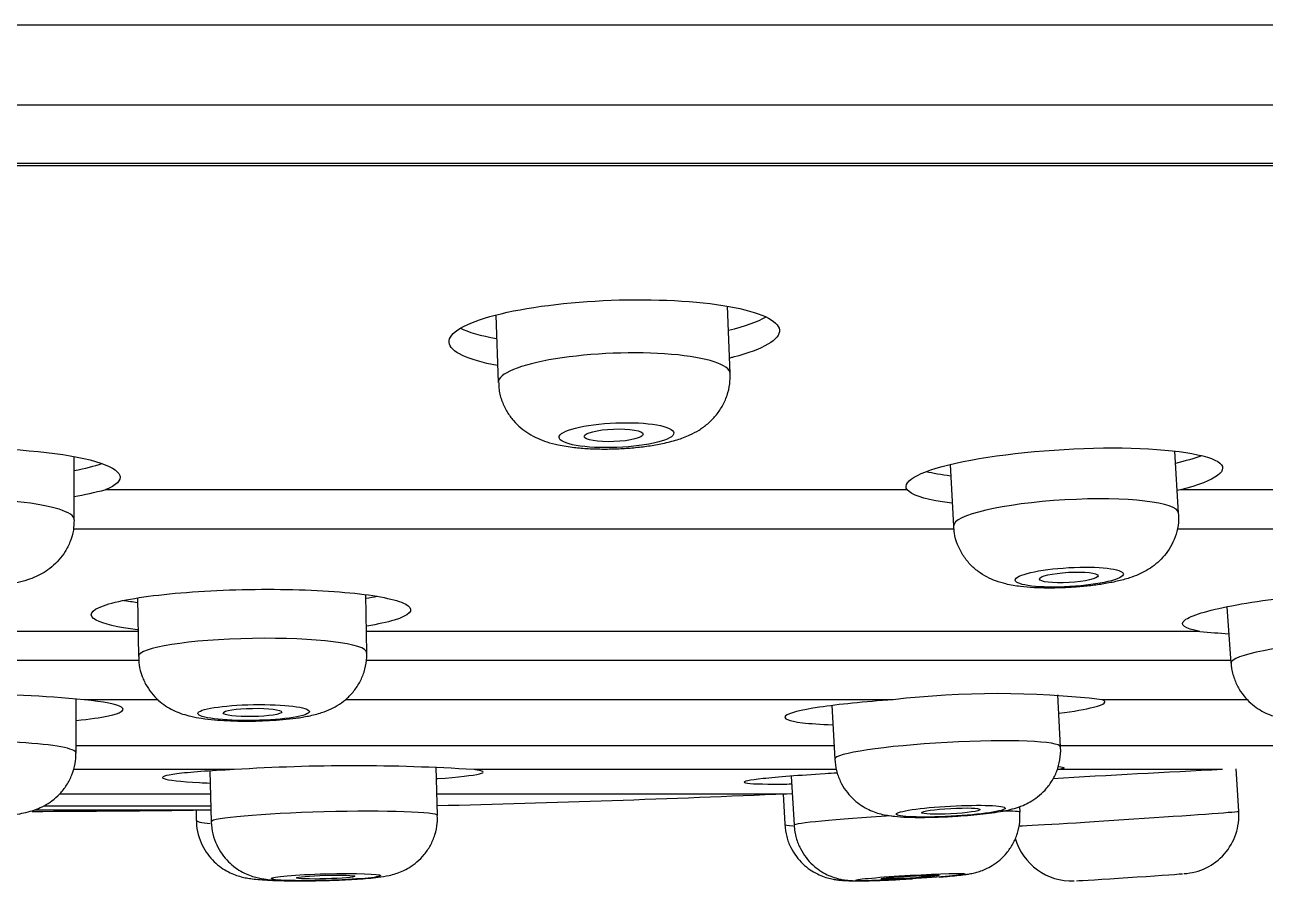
# Model space of a CAD drawing. Header units: metres. Extents: x -58 to 722, y -1100 to 345.
# Drawn here: x 209.92122 to 209.9446, y -481.29201 to -481.27587 of the extents above; entities that cross this region are included whole.
import ezdxf

# ---------------------------------------------------------------- set-up
doc = ezdxf.new("R2010")
doc.units = ezdxf.units.M
doc.header["$MEASUREMENT"] = 0
doc.layers.add('A-MOBILIARIO SANITARIO', color=124, linetype='Continuous')

msp = doc.modelspace()

# ---------------------------------------------------------------- linework, layer by layer
at = {"layer": 'A-MOBILIARIO SANITARIO', "lineweight": -2}
for p, q in [((209.8211264066929, -481.2758665631233), (210.0186771376127, -481.2758665631233)), ((209.8226369764978, -481.2773771329283), (210.0171665678076, -481.2773771329283)), ((209.8266607234886, -481.2784757291501), (210.0131428208169, -481.2784757291501)), ((209.8266607234886, -481.2785159651732), (210.0131428208169, -481.2785159651732)), ((209.9345107144962, -481.2824411339297), (209.9344617307616, -481.2811727967573)), ((209.9300916908897, -481.2813422787831), (209.9301406472763, -481.2826099078313)), ((209.9429620698219, -481.285072445572), (209.9428950266343, -481.2839024715313)), ((209.9221473205273, -481.2851951928213), (209.9221480066335, -481.2840081336805)), ((209.9386542527666, -481.2841544641884), (209.9387207828851, -481.2853154846358)), ((209.937848314173, -481.2846323664139), (209.922730991135, -481.2846323664139)), ((209.9566269562737, -481.2846323664139), (209.9429981402564, -481.2846323664139)), ((209.9221327332451, -481.2853684484576), (209.9387336955681, -481.2853684484576)), ((209.9429403176514, -481.2853684484576), (209.9574922178072, -481.2853684484576)), ((209.9233377583087, -481.2866702274108), (209.923356452345, -481.2877757055738)), ((209.9276635948262, -481.2877028702336), (209.9276451242688, -481.2866106075724)), ((209.9438715500107, -481.2868369763714), (209.9439497693392, -481.2878976895909)), ((209.9233484301636, -481.2873013111646), (209.9062817215872, -481.2873013111646)), ((209.9433648610751, -481.2873013111646), (209.9276568043168, -481.2873013111646)), ((209.9060939123133, -481.2878449848567), (209.9233680804804, -481.2878449848567)), ((209.9276564211219, -481.2878449848567), (209.9439458827761, -481.2878449848567)), ((209.9221811776333, -481.2895937610415), (209.9221811776333, -481.2885737912069)), ((209.9407376465706, -481.2894784505227), (209.940684330864, -481.2884942191119)), ((209.9237280317029, -481.288588716259), (209.9223315696139, -481.288588716259)), ((209.9375854331277, -481.288588716259), (209.9272587523379, -481.288588716259)), ((209.9364256577724, -481.2887007080701), (209.9364802807111, -481.2897090715603)), ((209.9442725443298, -481.288588716259), (209.9415217826017, -481.288588716259)), ((209.9221811776333, -481.2894518014813), (209.9364663444194, -481.2894518014813)), ((209.940736202995, -481.2894518014813), (209.9499910972472, -481.2894518014813)), ((209.9251644597992, -481.2899067413388), (209.9221325946503, -481.2899067413388)), ((209.9247040833753, -481.2899328076867), (209.9247298815643, -481.2908895774103)), ((209.9289953440722, -481.2907745641473), (209.9289705931592, -481.2898566344342)), ((209.936519306774, -481.2899067413388), (209.9296764619896, -481.2899067413388)), ((209.9437908159949, -481.2899067413388), (209.9406888417828, -481.2899067413388)), ((209.9441012892084, -481.2906920401087), (209.9440486010181, -481.2898910141055)), ((209.9356612232342, -481.2900301210344), (209.9357141854495, -481.2909541551064)), ((209.9218775625359, -481.2903608912776), (209.9247156261542, -481.2903608912776)), ((209.9289841898617, -481.2903608912776), (209.935578534479, -481.2903608912776)), ((209.9355112710385, -481.2903637835665), (209.9355394088899, -481.2909367239388)), ((209.935578534479, -481.2903608912776), (209.9356798645844, -481.2903553574799)), ((209.921395332963, -481.2906674925759), (209.924592572261, -481.2906674925759)), ((209.9215761764889, -481.2905915906575), (209.9247218466961, -481.2905915906575)), ((209.9244453854891, -481.2906693374371), (209.9244480126571, -481.2908612712365)), ((209.924592572261, -481.2906674925759), (209.9247238280981, -481.2906650743214)), ((209.9399742065909, -481.2907099864512), (209.9399680829349, -481.2906031467598))]:
    msp.add_line(p, q, dxfattribs=at)
for centre, radius, start, end in [((209.9200219653168, -481.2735735353646), 0.01138580541985525, 280.7398195228229, 283.7644053062218), ((209.9447853809184, -481.272850680481), 0.01452028249651489, 264.3857717267816, 266.5427341936944), ((209.9200537962588, -481.3130509040988), 0.02456800531925183, 84.68029694077863, 95.31970305922134), ((209.9395536078648, -481.3055712213547), 0.01709617475104026, 83.38924060266808, 96.61075939733193), ((209.9274204608944, -481.3252761221322), 0.03544125616638352, 86.35038917361595, 93.649610826384), ((209.9618247892218, -481.6573224360601), 0.3678580118984596, 92.81001054440877, 93.30908810578667), ((209.9199772314788, -480.9283185880906), 0.3623782967456346, 271.4251953176906, 272.467491004911), ((209.9199772314788, -480.9283185880906), 0.3623782967456346, 270.2174261975931, 270.7297531335219), ((209.9430027204864, -481.2907726738265), 0.001095903127094506, 273.1346153530761, 4.244787199473302), ((209.94094492904, -481.2908995931163), 0.001103835981385767, 195.9160980532708, 272.6129385565254)]:
    msp.add_arc(centre, radius, start, end, dxfattribs=at)
for centre, major_axis, ratio, start_param, end_param in [((209.9323061131393, -481.2812277022475), (-0.003113352969317657, -0.0001202390492030465), 0.2135996231738406, -3.948095614319772, -3.535215995280259), ((209.9323061131393, -481.2812277022475), (-0.003113352969317657, -0.0001202390492030465), 0.2135996231738406, 0.3720235767021637, 0.7789865339934701), ((209.9323256808863, -481.2825255208805), (-0.002185033609983333, -8.438695076667679e-05), 0.2135996231738402, 3.141268228507705, 6.28310876860421), ((209.9200245370879, -481.2838781742591), (0.002991684173429821, -1.729158057963544e-06), 0.1840185673182601, -0.7815600086852177, -0.4878393834185752), ((209.9407811169444, -481.2838781742591), (-0.002986784914016307, -0.0001711521572830652), 0.1751876155716189, -3.930003623849426, -3.652710419645336), ((209.9407811169444, -481.2838781742591), (-0.002986784914016307, -0.0001711521572830652), 0.1751876155716189, 0.5193420180868081, 0.7741088087381376), ((209.9200231985419, -481.2851939651039), (0.002124121985492903, -1.22771737736726e-06), 0.1840185673182596, 0, 3.141622216100341), ((209.9408414263535, -481.2851939651039), (-0.002120643468366895, -0.0001215195318337064), 0.1751876155716188, 3.141661540350959, 6.283185307179586), ((209.9200231985419, -481.2851939651039), (0.002124121985492903, -1.22771737736726e-06), 0.1840185673182596, 6.282876957550235, 6.283185307179586), ((209.9254694704025, -481.286417143312), (-0.003010746669448621, -5.091281720439263e-05), 0.1418512483556899, -3.906658957578756, -3.800422638903779), ((209.9254694704025, -481.286417143312), (-0.003010746669448621, -5.091281720439263e-05), 0.1418512483556899, 0.6518494779197188, 0.7823582815321489), ((209.9255100235856, -481.2877392879037), (-0.002153571240623475, -3.641767008267737e-05), 0.1418512483556902, 3.141697036704753, 6.283185307179529), ((209.9460978159497, -481.2877392879037), (-0.00214804661044262, -0.0001584016871777335), 0.1227800239285877, 3.141501716775476, 6.283033840184542), ((209.9200493738123, -481.2895937610415), (0.002131803821000824, 1.1833888430295e-19), 0.1077095021972587, 0, 3.141631691939015), ((209.9386089636408, -481.2895937610415), (-0.002128682929771634, -0.0001153105187420572), 0.09327916513180179, 3.141817297958829, 6.283134012939004), ((209.9268626128182, -481.2908320707788), (-0.002132731253962584, -5.750663152404715e-05), 0.06026807150074762, 3.141544062635009, 6.283032151412208), ((209.9265813192332, -481.2908320707788), (0.002133306576085952, 2.92004576417266e-05), 0.06457228589625662, 3.141592653590101, 3.643223592015857), ((209.9378441960202, -481.2908320707788), (-0.002130010570691449, -0.0001220843275803666), 0.03294350222836008, 4.847818087273911, 6.283185307179586), ((209.9378441960202, -481.2908320707788), (-0.002130010570691449, -0.0001220843275803666), 0.03294350222836008, 3.141421204837199, 3.71694013221831), ((209.9419723831453, -481.2908320707788), (-0.002128906063151851, -0.0001400306701167196), 0.006964365186811328, 0.319346756764977, 3.141592653589793), ((209.9376703470238, -481.2908320707788), (-0.002130938133870721, -0.0001046531600747619), 0.04421208181066764, 0, 0.3884170632180796), ((209.9420447705902, -481.2919325873306), (0.001028362821579803, 6.764146973011301e-05), 0.006964365186789933, 3.334338062729463, 6.011833883439026)]:
    msp.add_ellipse(centre, major_axis=major_axis, ratio=ratio, start_param=start_param, end_param=end_param, dxfattribs=at)
for centre, major_axis, ratio in [((209.9323672621485, -481.2836021856336), (0.001082933811867713, 4.18233760103797e-05), 0.2135996231738404), ((209.9323153630727, -481.2836051194343), (-0.000555583914568111, -2.145689303414119e-05), 0.2135996231738401), ((209.9409035479081, -481.2862780514814), (0.001019528421147323, 5.842218094510234e-05), 0.1751876155716183), ((209.940891855233, -481.2862842391227), (0.0005524278528565522, 3.165585118498194e-05), 0.1751876155716185), ((209.9255284831499, -481.2888309004821), (0.001050807498935048, 1.776953559499655e-05), 0.1418512483556906), ((209.9255057713114, -481.2888300337642), (-0.0005510816601305297, -9.318990571882832e-06), 0.1418512483556908), ((209.9386683611986, -481.2906902661001), (0.001027376166942494, 5.565285327208157e-05), 0.09327916513180165), ((209.9386697713985, -481.2906896529308), (-0.0005499545837825619, -2.979097894459207e-05), 0.0932791651318019), ((209.9268922869742, -481.2919325873306), (0.001030210570563796, 2.777843648303853e-05), 0.06026807150074786), ((209.9379072735584, -481.2919325873306), (0.001028896351221875, 5.897253324336247e-05), 0.03294350222836191), ((209.9268874933654, -481.2919326423166), (0.0005494655057548702, 1.481570184518618e-05), 0.06026807150074771), ((209.9379041181931, -481.2919326423166), (0.0005487645634271412, 3.145315504429038e-05), 0.03294350222836141)]:
    msp.add_ellipse(centre, major_axis=major_axis, ratio=ratio, dxfattribs=at)
for points, knots in [([(209.9300822644473, -481.2813398372336), (209.9306529023327, -481.2811912505742), (209.9314541623979, -481.281088957581), (209.9330789760336, -481.2810278684553), (209.9338984062, -481.2810706081733), (209.9350694831436, -481.2812773927153), (209.9354228980916, -481.2814400267418), (209.9354551558288, -481.2817980002262), (209.9351335000595, -481.2819861033752), (209.9345485337806, -481.2821385084951), (209.9345266913574, -481.2821440448901), (209.934504508805, -481.2821495172896)], [0, 0, 0, 0, 0.125, 0.125, 0.25, 0.25, 0.375, 0.375, 0.5, 0.5, 0.5047670801360233, 0.5047670801360233, 0.5047670801360233, 0.5047670801360233]), ([(209.9301271168502, -481.2822916314237), (209.9295601437402, -481.282186942877), (209.929228319134, -481.2820269903229), (209.9291963287099, -481.2816770957473), (209.9295116265619, -481.2814884238932), (209.9300822644473, -481.2813398372336)], [0.752952665175716, 0.752952665175716, 0.752952665175716, 0.752952665175716, 0.875, 0.875, 1, 1, 1, 1]), ([(209.9301473712835, -481.2826093881446), (209.9301478466923, -481.2826592752108), (209.9301499479194, -481.2827742316237), (209.9302056883171, -481.2829684033065), (209.9302994511534, -481.2831640889501), (209.9304215347545, -481.2833310285766), (209.9305619721384, -481.2834682169977), (209.9307160002364, -481.2835783385434), (209.9308816539553, -481.2836651896249), (209.9310658744849, -481.2837348332687), (209.9312910931864, -481.2837933284989), (209.9315481205894, -481.2838338244862), (209.931836524412, -481.2838578831515), (209.9321207300098, -481.2838658355662), (209.9324115222074, -481.2838597235715), (209.9326969460502, -481.2838404627628), (209.9329757881491, -481.2838079326797), (209.9332499354966, -481.2837599686613), (209.933507391892, -481.2836945383573), (209.9337305965544, -481.2836119291526), (209.933923670964, -481.2835105185981), (209.9340894178807, -481.2833917476045), (209.9342400335048, -481.2832418269849), (209.9343660035184, -481.2830616942752), (209.9344572425391, -481.2828580253866), (209.934509152126, -481.2826433102919), (209.934508748789, -481.2825128226553), (209.9345076755526, -481.2824425071315)], [0, 0, 0, 0, 0.02235355548506719, 0.0604724372586054, 0.09621802201034782, 0.1302689295516573, 0.1631978175601825, 0.1957000242187958, 0.2288891391761559, 0.2648884814012304, 0.3080205082977308, 0.3648707889181281, 0.411349259219139, 0.4595381680140341, 0.5057634589559533, 0.5516021591587852, 0.5980068441778751, 0.6462798197601667, 0.6992895104813387, 0.7491921689360526, 0.7854243695821067, 0.8214695052500043, 0.8575569767897333, 0.8940785975776233, 0.931100400131202, 0.9684946954941048, 1, 1, 1, 1]), ([(209.9173129394985, -481.2846323664139), (209.9168855540449, -481.2844625472326), (209.916958930459, -481.2842574086466), (209.918045366783, -481.2839411979083), (209.9190197657319, -481.2838420893888), (209.9210371829792, -481.2838419495893), (209.9220113964303, -481.2839413072983), (209.9230903843469, -481.2842566093495), (209.9231616563957, -481.2844625462841), (209.922730991135, -481.2846323664139)], [0, 0, 0, 0, 0.25, 0.25, 0.5, 0.5, 0.75, 0.75, 1, 1, 1, 1]), ([(209.937848314173, -481.2846323664139), (209.9377217175021, -481.2844646734248), (209.9381345016632, -481.2842555675856), (209.9396681207767, -481.2839428541736), (209.9407744569447, -481.2838420180578), (209.9426743349673, -481.283842020843), (209.9434483833026, -481.2839426906413), (209.9439528938677, -481.2842557423388), (209.9436783588413, -481.2844643135516), (209.9429981402564, -481.2846323664139)], [0, 0, 0, 0, 0.25, 0.25, 0.5, 0.5, 0.75, 0.75, 1, 1, 1, 1]), ([(209.9386884257304, -481.2848839155311), (209.9386281465095, -481.2848766684839), (209.9385703969837, -481.2848688129025), (209.9381521053308, -481.2848045123292), (209.9379203938847, -481.284725099475), (209.937848314173, -481.2846323664139)], [0.7121728939247828, 0.7121728939247828, 0.7121728939247828, 0.7121728939247828, 0.75, 0.75, 1, 1, 1, 1]), ([(209.9429551767949, -481.2850725524466), (209.9429594705595, -481.2851152103715), (209.9429695327679, -481.2852235419962), (209.9429357811512, -481.2854152720669), (209.9428645605752, -481.2856178105225), (209.9427624350909, -481.2857938009637), (209.9426402180152, -481.2859409829111), (209.9425039197329, -481.2860611777771), (209.9423583252482, -481.2861571203535), (209.9422024968163, -481.2862343610339), (209.9420204450132, -481.2863018962458), (209.9418087235121, -481.2863587285252), (209.9415641458285, -481.2864058514737), (209.9413071162891, -481.2864416681344), (209.9410788368101, -481.2864635104244), (209.940951106137, -481.2864714491473), (209.9409025871079, -481.2864743756288)], [0, 0, 0, 0, 0.03908734925908171, 0.1162561038052498, 0.1881136179494655, 0.2559677077009864, 0.3207506515292086, 0.3834141116020938, 0.4455308312642531, 0.5100789634172216, 0.5836458264115156, 0.6814359672248774, 0.7765224312037697, 0.864493929699254, 0.9562001437457166, 1, 1, 1, 1]), ([(209.922143207984, -481.285196920036), (209.9221418033324, -481.2852685868638), (209.9221376148288, -481.2853995464744), (209.9220767671353, -481.2856076230117), (209.9219826900443, -481.2857964286712), (209.9218630759072, -481.285956815569), (209.9217268397402, -481.2860879584467), (209.9215793963936, -481.2861924107161), (209.9214234528293, -481.2862740062552), (209.921252809103, -481.2863393066863), (209.9210420055045, -481.2863964093607), (209.9207987922854, -481.2864386276207), (209.9205232971188, -481.2864677165413), (209.9202626160829, -481.286482492344), (209.9201044060513, -481.2864841701386), (209.9200225826531, -481.2864848062993)], [0, 0, 0, 0, 0.0657322566574221, 0.1415342329906798, 0.2125816039319729, 0.2800364035073898, 0.344866986021489, 0.4082675765456366, 0.4722912275931639, 0.5411173487373965, 0.6240303635306209, 0.7394591945187216, 0.8309031898718301, 0.9258574537022242, 1, 1, 1, 1]), ([(209.9409025871079, -481.2864743756288), (209.9408508576233, -481.2864769854219), (209.9407225794469, -481.2864832111281), (209.9404902018673, -481.2864865900007), (209.9402295510978, -481.2864789436422), (209.9399660119234, -481.2864565822618), (209.9397349296836, -481.2864178463265), (209.9395263350511, -481.2863570549861), (209.9393486400151, -481.2862796185034), (209.9391807383905, -481.2861748608952), (209.9390245623861, -481.2860361117232), (209.9388905495729, -481.2858645311255), (209.9387911631665, -481.2856669712353), (209.9387325743706, -481.2854751149339), (209.9387288371601, -481.2853632460512), (209.9387276403812, -481.2853147776954)], [0, 0, 0, 0, 0.04707657173012006, 0.1372843069962674, 0.2295199193446317, 0.3274204711627467, 0.4413740558163941, 0.5201638099259167, 0.5884659487416812, 0.6586112497175783, 0.7303498318256346, 0.8040531021802925, 0.8792786676149071, 0.9554369402593692, 1, 1, 1, 1]), ([(209.9233420658504, -481.2872744865064), (209.9229631269035, -481.2872258086866), (209.9226908963128, -481.2871616217692), (209.9224002760676, -481.2870014190142), (209.9224506127634, -481.2869055209), (209.9229464661474, -481.2867280439366), (209.9233892254766, -481.2866487251117), (209.9244952793466, -481.2865383320787), (209.9251584117983, -481.2865076845588), (209.9264340697493, -481.2865075977085), (209.927054099927, -481.2865383793975), (209.9279940533486, -481.2866482228794), (209.9283229246003, -481.2867284526416), (209.9285553532496, -481.2869045417499), (209.9284616518227, -481.2870022594602), (209.9280448382397, -481.2871289342558), (209.9278694332756, -481.287167140185), (209.9276617003611, -481.2872015071345)], [0.02051270735144294, 0.02051270735144294, 0.02051270735144294, 0.02051270735144294, 0.1250000000000001, 0.1250000000000001, 0.2500000000000001, 0.2500000000000001, 0.3750000000000002, 0.3750000000000002, 0.5000000000000001, 0.5000000000000001, 0.6250000000000001, 0.6250000000000001, 0.7500000000000001, 0.7500000000000001, 0.875, 0.875, 0.9335393450641554, 0.9335393450641554, 0.9335393450641554, 0.9335393450641554]), ([(209.9433648610751, -481.2873013111646), (209.9430713335951, -481.2872506762876), (209.9429711739431, -481.2871753569144), (209.943187361522, -481.287001918082), (209.9435050641131, -481.2869049973796), (209.944433239795, -481.2867283636645), (209.9450467495226, -481.2866484411817), (209.9463164096045, -481.2865384435289), (209.9469826115729, -481.2865076504989), (209.9480902824572, -481.2865076316767), (209.948543325357, -481.2865384496138), (209.9490502373669, -481.286648335604), (209.9491097504434, -481.2867284376168), (209.9488397172065, -481.286889436237), (209.9485758925556, -481.2869684640547), (209.9482105990328, -481.2870425145345)], [0, 0, 0, 0, 0.125, 0.125, 0.25, 0.25, 0.375, 0.375, 0.5, 0.5, 0.625, 0.625, 0.75, 0.75, 0.8532276367411694, 0.8532276367411694, 0.8532276367411694, 0.8532276367411694]), ([(209.9439548094712, -481.2878964269788), (209.9439552353531, -481.2879245976721), (209.9439572125602, -481.2880213151039), (209.9440070020323, -481.2881960698867), (209.9440977455287, -481.2883899851865), (209.944216685588, -481.2885531867844), (209.9443514464352, -481.2886842282373), (209.9444950536871, -481.2887853170473), (209.944640604573, -481.2888592678997), (209.9447844185334, -481.2889108702196), (209.9449297604128, -481.2889463238706), (209.9451015331667, -481.2889728355034), (209.9453014040112, -481.2889882416701), (209.9455377278281, -481.2889937083136), (209.9457834075123, -481.2889902730761), (209.9460403627438, -481.2889789029147), (209.9463043510943, -481.2889598494397), (209.9465624633929, -481.2889341067856), (209.9468102366548, -481.2889018824474), (209.9470475479089, -481.2888620642617), (209.9472528399583, -481.288816458921), (209.9474335813458, -481.2887616660268), (209.9475948868541, -481.2886942253377), (209.9477494777231, -481.2886047319471), (209.9478954301803, -481.2884889271552), (209.9480299606069, -481.2883395171644), (209.9481415105785, -481.2881580570351), (209.9482176123607, -481.2879533063568), (209.9482534097044, -481.2877522684477), (209.9482452066151, -481.2876362683273), (209.9482408038303, -481.2875818988798)], [0, 0, 0, 0, 0.01262137123893343, 0.05065018302389417, 0.08585311097152623, 0.1187960782374941, 0.1498427521186621, 0.1792151855725928, 0.2071792344380016, 0.2344596179419032, 0.2630901405596896, 0.2968675618429318, 0.3468895035521922, 0.3911944897317354, 0.4328454855670915, 0.4764005831825722, 0.5190181433510956, 0.5616079414538248, 0.6047324879488859, 0.6495081875398687, 0.6987348612766423, 0.7379739431722773, 0.7724247682373923, 0.8023132920148308, 0.8339305854475023, 0.8674921719441373, 0.9026022824869613, 0.9387792480197164, 0.9755666922888553, 1, 1, 1, 1]), ([(209.9233627083423, -481.2877761183375), (209.9233629352349, -481.2878331691741), (209.9233646346021, -481.2879523231616), (209.9234200237801, -481.2881487078345), (209.9235110654632, -481.2883384847227), (209.923628141121, -481.2884988747881), (209.9237608927029, -481.2886287324943), (209.9239026247887, -481.2887302337983), (209.9240480557567, -481.2888067211612), (209.9241963956079, -481.2888634576926), (209.92436061275, -481.2889082143531), (209.9245521168338, -481.2889432829743), (209.9247772530466, -481.2889691433395), (209.9250289545936, -481.2889857971947), (209.925290935966, -481.2889932391685), (209.9255615600919, -481.2889919356432), (209.9258277186732, -481.2889822988714), (209.9260857624849, -481.2889643728905), (209.9263346478809, -481.2889372936056), (209.9265741583773, -481.2888982165895), (209.9267855105273, -481.2888460458134), (209.926980451364, -481.2887708944471), (209.9271475166177, -481.2886780016965), (209.9273007876375, -481.2885592045811), (209.9274399858177, -481.2884066872667), (209.9275544960901, -481.2882225135979), (209.9276308328331, -481.288016051394), (209.9276668676977, -481.2878335536037), (209.9276598903753, -481.287735410659), (209.927657390799, -481.2877029754674)], [0, 0, 0, 0, 0.02565280643674242, 0.06296145885629882, 0.09767317250794307, 0.130345330738851, 0.1613356010864638, 0.1909470606356628, 0.2197349070281855, 0.249169982532462, 0.2819087362388933, 0.3249504952857227, 0.3726118747202026, 0.4160585170300041, 0.4613343547429437, 0.5049985970179565, 0.5483311358559632, 0.5920634840437938, 0.6371811350835013, 0.6859562524788367, 0.7387527826523443, 0.7765745854731996, 0.8081844600575034, 0.8412002480304696, 0.8757642389379527, 0.9115834838623826, 0.9482416053182062, 0.9853702214830908, 1, 1, 1, 1]), ([(209.9221862059528, -481.288980131085), (209.9224356168214, -481.288954724603), (209.9226422881766, -481.2889251891914), (209.9230315243353, -481.2888419292463), (209.9231182461769, -481.2887853135983), (209.9229574746446, -481.2886780012223), (209.9227116895713, -481.2886282917881), (209.9223315696139, -481.288588716259)], [0.6732234369074757, 0.6732234369074757, 0.6732234369074757, 0.6732234369074757, 0.7500000000000001, 0.7500000000000001, 0.875, 0.875, 1, 1, 1, 1]), ([(209.9375854331277, -481.288588716259), (209.9370382089339, -481.2886281190136), (209.9365501258267, -481.2886780067896), (209.9358382085989, -481.288784564445), (209.9356117487714, -481.2888420598579), (209.9354994699589, -481.2889448470156), (209.9356085136519, -481.2889903918875), (209.9360211696222, -481.2890404500022), (209.9362143183679, -481.2890537664663), (209.9364424118561, -481.2890620370244)], [0, 0, 0, 0, 0.125, 0.125, 0.25, 0.25, 0.375, 0.375, 0.4447539066329081, 0.4447539066329081, 0.4447539066329081, 0.4447539066329081]), ([(209.9407081057762, -481.2888448890181), (209.9409885759536, -481.2888073145613), (209.9412113780799, -481.2887685798214), (209.9415739809642, -481.2886778897136), (209.9416304712965, -481.2886277439493), (209.9415217826017, -481.288588716259)], [0.7880243612430766, 0.7880243612430766, 0.7880243612430766, 0.7880243612430766, 0.875, 0.875, 1, 1, 1, 1]), ([(209.9386681022182, -481.2907912085743), (209.9387161135005, -481.2907885006648), (209.9388351598159, -481.2907816666113), (209.9390494194701, -481.2907654964144), (209.9392842133869, -481.2907422947958), (209.9395076515024, -481.2907136977145), (209.9396960751977, -481.2906814554663), (209.9398629330028, -481.2906421850417), (209.9400156976974, -481.2905911535412), (209.9401678749389, -481.2905179312476), (209.940311745646, -481.2904228796057), (209.9404528794828, -481.2902930639799), (209.9405772336568, -481.2901294565398), (209.9406742734333, -481.2899356091036), (209.9407288474883, -481.2897236395476), (209.9407483883811, -481.2895606722272), (209.9407366213948, -481.2894839508265), (209.9407354143179, -481.2894761491453)], [0, 0, 0, 0, 0.04293310632893157, 0.1251827097168214, 0.2084508784933354, 0.2944586208288221, 0.38791533826427, 0.4619496904452645, 0.5317959212681259, 0.5845458940073915, 0.6435116986274708, 0.7073717402231501, 0.7753296403651159, 0.8463785728638139, 0.9192193611531796, 0.9929267487654089, 1, 1, 1, 1]), ([(209.9200493738123, -481.2908075028582), (209.9200981360567, -481.2908073511014), (209.9202190663311, -481.2908068345479), (209.9204370082053, -481.2908013711981), (209.9206769651009, -481.290788913956), (209.9209082508912, -481.2907691090223), (209.9211010880611, -481.2907430478446), (209.9212722472572, -481.2907075013802), (209.9214255345678, -481.290660636216), (209.9215814836834, -481.2905909013676), (209.9217334417729, -481.2904953396198), (209.9218803894245, -481.2903652391532), (209.9220099178672, -481.2902005469886), (209.9221089617961, -481.290007929361), (209.9221708141641, -481.2897981441504), (209.922176471494, -481.2896677997191), (209.9221786536622, -481.289595826964)], [0, 0, 0, 0, 0.04380084811637218, 0.1277370423778612, 0.2128743881521514, 0.3012854259354174, 0.3987415761795632, 0.4685826180204808, 0.5352226009211568, 0.5920913708213297, 0.6535430765469661, 0.7194938345127049, 0.7890866778591001, 0.8613058922248594, 0.9350355442593058, 1, 1, 1, 1]), ([(209.9364828036423, -481.2897098925911), (209.9364897299095, -481.2897877488796), (209.9365035114197, -481.2899217330116), (209.9365792688754, -481.2901265763729), (209.9366836004647, -481.290302424151), (209.9368090037814, -481.2904474422363), (209.9369457909904, -481.2905612669034), (209.9370863575211, -481.2906462704255), (209.9372237133936, -481.2907058528372), (209.9373544833491, -481.2907455273343), (209.9374829195295, -481.2907718109875), (209.9376385127034, -481.2907919356775), (209.9378230362866, -481.2908037542987), (209.9380562584428, -481.2908085477144), (209.9382964344588, -481.2908063250769), (209.9385120913163, -481.2907991209269), (209.938626938546, -481.2907933235336), (209.9386681022182, -481.2907912085743)], [0, 0, 0, 0, 0.07035888368457241, 0.1428972110354567, 0.2102828930766698, 0.2733477146330294, 0.3324674497849571, 0.3878098724024641, 0.4395293763045693, 0.4889829384192689, 0.541193852731239, 0.6042629867537039, 0.7053073483689279, 0.7901261263993333, 0.8788516159790896, 0.9630166520739238, 1, 1, 1, 1]), ([(209.9251644597992, -481.2899067413388), (209.9246965929842, -481.2899288383083), (209.9243143414582, -481.2899567887291), (209.9238507664944, -481.2900162396374), (209.9237640453401, -481.2900479122771), (209.9239147527485, -481.2901067020485), (209.9241493832034, -481.2901326646906), (209.9245702231581, -481.2901541807914), (209.9246371060149, -481.2901571524145), (209.9247075195368, -481.290159866115)], [0, 0, 0, 0, 0.125, 0.125, 0.25, 0.25, 0.375, 0.375, 0.3969674234183656, 0.3969674234183656, 0.3969674234183656, 0.3969674234183656]), ([(209.928982006334, -481.290078368199), (209.9289869402565, -481.2900780060835), (209.928991856571, -481.290077643513), (209.9293881834477, -481.2900482731193), (209.9296673273725, -481.2900161311538), (209.9299051401567, -481.2899566170307), (209.9298681633195, -481.2899290437585), (209.9296764619896, -481.2899067413388)], [0.7484356727599506, 0.7484356727599506, 0.7484356727599506, 0.7484356727599506, 0.75, 0.75, 0.875, 0.875, 1, 1, 1, 1]), ([(209.9365284901208, -481.2899729416253), (209.9364508127786, -481.2899773649556), (209.9363746474361, -481.2899818492568), (209.9358126837585, -481.2900161008787), (209.9354005550905, -481.2900482471654), (209.9348676524902, -481.2901063105226), (209.9347417539246, -481.290132408311), (209.9348137779734, -481.290169448153), (209.9350110097687, -481.2901796133273), (209.9354351383527, -481.2901796412764), (209.9355447988515, -481.2901787208822), (209.9356644548544, -481.2901769383145)], [0.105926682877192, 0.105926682877192, 0.105926682877192, 0.105926682877192, 0.1249999999999999, 0.1249999999999999, 0.2499999999999998, 0.2499999999999998, 0.3749999999999998, 0.3749999999999998, 0.4999999999999997, 0.4999999999999997, 0.5373565104677347, 0.5373565104677347, 0.5373565104677347, 0.5373565104677347]), ([(209.924451431716, -481.2908606331133), (209.924450422037, -481.2908758004144), (209.9244449258085, -481.2909620090498), (209.9244788997835, -481.2911295672079), (209.9245520014971, -481.2913307092114), (209.9246566786115, -481.2915027460057), (209.9247791424897, -481.291642997134), (209.9249120339171, -481.2917531461997), (209.9250469072155, -481.291834899535), (209.9251759349816, -481.2918915119897), (209.9252939477468, -481.2919283274048), (209.9254017098353, -481.2919518850633), (209.9255165562742, -481.2919692063003), (209.9256549352779, -481.2919826742637), (209.9258331405442, -481.2919931861645), (209.9260461713195, -481.2920001911867), (209.926243447249, -481.2920029151159), (209.9263704840831, -481.2920030715061), (209.9264147961478, -481.2920029452595)], [0, 0, 0, 0, 0.006757865270258767, 0.04471772708995773, 0.07966128436115902, 0.1121341162108737, 0.1424367925065487, 0.1706656592991898, 0.1967813123935933, 0.2206035807258601, 0.2422764071119633, 0.2638771555031122, 0.2889612279996302, 0.3256542614258348, 0.3677955881917867, 0.4072860695000495, 0.4486384325413564, 0.4704917003505679, 0.4704917003505679, 0.4704917003505679, 0.4704917003505679]), ([(209.9247305911501, -481.2908909061874), (209.924737059181, -481.2909750826433), (209.9247497695767, -481.2911136834846), (209.9248240979043, -481.2913233133058), (209.9249252730153, -481.2914983790993), (209.9250470804785, -481.2916429910981), (209.9251799916799, -481.2917566697853), (209.9253160782634, -481.2918415691066), (209.9254471544474, -481.291900547323), (209.925566984064, -481.2919385423061), (209.9256743346266, -481.291962001997), (209.9257799465223, -481.2919775438358), (209.9259072334969, -481.2919894341614), (209.9260697012337, -481.2919978150049), (209.9262779629703, -481.2920026647843), (209.9265038838278, -481.2920035126019), (209.9267199491384, -481.2920009398781), (209.9268406607792, -481.2919980141492), (209.9268922330332, -481.2919967282323)], [0, 0, 0, 0, 0.07497758818473695, 0.14579336128391, 0.2114774500783909, 0.2727308411505248, 0.3297919382925458, 0.3826158790088454, 0.4308382306699373, 0.4742171412747256, 0.5155277741489217, 0.5615992996840278, 0.6236164404217881, 0.7108776008883588, 0.7905180411864883, 0.8739534040647681, 0.9542310328491131, 1, 1, 1, 1]), ([(209.9268922330332, -481.2919967282323), (209.9269387806197, -481.2919953965363), (209.9270541604442, -481.2919920205442), (209.9272613398371, -481.2919835535328), (209.9274862804114, -481.2919709460758), (209.9276947877738, -481.2919554609867), (209.9278906055446, -481.2919350963597), (209.9280413269685, -481.2919131832448), (209.9281994885851, -481.2918729299257), (209.9283320094859, -481.291823798509), (209.9284700736013, -481.2917522576819), (209.92861408933, -481.2916478966528), (209.9287507331784, -481.2915088440751), (209.9288679756552, -481.2913355601285), (209.9289518569008, -481.2911361253409), (209.9289954353033, -481.2909403607202), (209.9289920742464, -481.2908269411859), (209.9289900343481, -481.2907753287596)], [0, 0, 0, 0, 0.04125487860391939, 0.1202427837564262, 0.1999213282353254, 0.2813314231997829, 0.3672791546656214, 0.4710178092248336, 0.5231539284743124, 0.5679085298431104, 0.620610534047052, 0.6789549256859648, 0.7426062590276616, 0.8108098775034099, 0.8817843839378847, 0.9541839777612262, 1, 1, 1, 1]), ([(209.9384471838434, -481.2919314447042), (209.9385020588737, -481.2919272481359), (209.9386228286761, -481.2919174944413), (209.9387891113123, -481.2919021327763), (209.938917481098, -481.2918876132435), (209.9390165912637, -481.2918730808872), (209.9391064012841, -481.2918557085486), (209.9392114870411, -481.291826822272), (209.9393272807189, -481.2917825679734), (209.9394588165527, -481.2917133309892), (209.9395971101027, -481.2916124856816), (209.9397308680875, -481.2914762709248), (209.9398463076542, -481.291306763791), (209.9399308317503, -481.291109366692), (209.9399767379717, -481.2909021404786), (209.9399732852405, -481.2907772669901), (209.9399706597426, -481.2907115767534)], [0.1706824459371155, 0.1706824459371155, 0.1706824459371155, 0.1706824459371155, 0.2317648153414379, 0.3109030163527085, 0.3947356341296073, 0.4461882779543716, 0.4898294823057386, 0.5260904633792757, 0.5665151379327171, 0.6146559311043194, 0.6719682220781924, 0.7329026535416101, 0.799817862110565, 0.8700038487115579, 0.9418779012151136, 1, 1, 1, 1]), ([(209.9355394088899, -481.2909367239388), (209.9355483073663, -481.2910230342297), (209.935564875586, -481.2911629690766), (209.9356452188181, -481.2913720896981), (209.935750660192, -481.2915437778649), (209.9358756665173, -481.29168450943), (209.9360107664131, -481.2917940759942), (209.9361481396134, -481.2918748593218), (209.9362794527692, -481.2919297726689), (209.9363974183751, -481.2919635304546), (209.9364989954234, -481.2919825585053), (209.9365885597314, -481.2919930053995), (209.936691654354, -481.2919998876623), (209.9367945658192, -481.2920025454394), (209.9368783176114, -481.2920030000942), (209.936905662376, -481.2920030057874)], [0, 0, 0, 0, 0.07885564694546399, 0.151080862512477, 0.2180335072068463, 0.2803882666954036, 0.3383461039319662, 0.3918024344783069, 0.4402771023781596, 0.4828749381599299, 0.52065767750686, 0.5601761209440385, 0.609177689680976, 0.6916145891491732, 0.7293916694421478, 0.7293916694421478, 0.7293916694421478, 0.7293916694421478]), ([(209.9357141854495, -481.2909541551064), (209.93572429568, -481.2910433777884), (209.9357426150899, -481.2911854085044), (209.9358270468564, -481.2913952649714), (209.9359346178291, -481.2915646925153), (209.9360611316475, -481.2917030063385), (209.9361971136309, -481.291810132842), (209.9363348717989, -481.29188859006), (209.9364662051618, -481.2919413703137), (209.9365831747912, -481.2919729795207), (209.9366813908646, -481.2919897120986), (209.9367622619575, -481.2919977977652), (209.9368416112823, -481.2920019159042), (209.936941074868, -481.292003537063), (209.9370798306476, -481.2920022009122), (209.937264960367, -481.2919972619464), (209.9374751236688, -481.2919892436536), (209.9377113419199, -481.2919781574288), (209.9378585430476, -481.291969900598), (209.9379444206292, -481.2919650367589)], [0, 0, 0, 0, 0.077571226709444, 0.1459349782792563, 0.2093336916911322, 0.2683364001168347, 0.3231066233470994, 0.3735140377419638, 0.4190822027294968, 0.4587361278220118, 0.49216901486559, 0.5243169882651241, 0.5625787286874837, 0.6199626100033284, 0.6978856649316361, 0.7720554035985243, 0.8499323347530282, 0.9257118663841127, 1, 1, 1, 1]), ([(209.9371694738016, -481.291999694764), (209.9371874753603, -481.2919992870611), (209.9372786735379, -481.2919970748993), (209.9374341950223, -481.2919922027217), (209.9375649413721, -481.2919864146531), (209.937629376456, -481.2919835246801)], [0.8391153241742002, 0.8391153241742002, 0.8391153241742002, 0.8391153241742002, 0.8595965679224513, 0.9411816945028834, 1, 1, 1, 1])]:
    msp.add_open_spline(points, degree=3, knots=knots, dxfattribs=at)
for points in [[(209.9429981402564, -481.2846323664139), (209.9429795576366, -481.2846368129081), (209.942960715949, -481.2846412290213), (209.9429416228334, -481.2846456135483)], [(209.9406935772456, -481.2898482814271), (209.9408402895193, -481.289860061962), (209.9408431620624, -481.2898803363519), (209.9406888417828, -481.2899067413388)]]:
    msp.add_open_spline(points, degree=3, dxfattribs=at)

doc.saveas('drawing.dxf')
